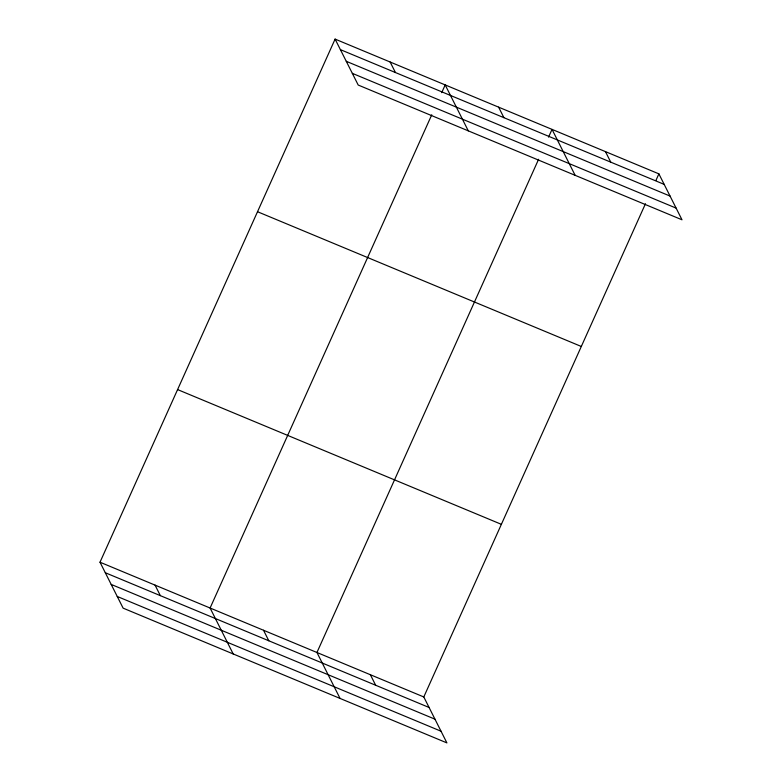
<?xml version="1.0" encoding="UTF-8"?>
<svg xmlns="http://www.w3.org/2000/svg" width="782" height="782" viewBox="0 0 782 782"><rect width="100%" height="100%" fill="white"/><g stroke="black" fill="none" stroke-linecap="round" stroke-linejoin="round"><path stroke-width="1.17" d="M100.008 562.209L423.795 696.957L446.903 742.9L123.116 608.142L100.008 562.209L335.097 39.1L658.884 173.858L681.992 219.791L358.205 85.043L335.097 39.1M431.762 114.798L210.094 608.025L233.202 653.967M441.703 92.667L445.183 84.915L468.291 130.858M538.612 159.264L316.945 652.491L340.053 698.434M548.553 137.133L552.033 129.382L575.141 175.324M423.795 696.957L645.463 203.731M655.903 180.495L658.884 173.858M340.395 49.628L664.182 184.386M346.27 61.309L670.057 196.067M352.33 73.352L676.117 208.11M257.522 211.727L581.309 346.475M177.592 389.583L501.379 524.331M105.306 572.737L429.093 707.485M111.181 584.418L434.968 719.176M117.241 596.461L441.019 731.219M605.463 151.62L610.752 162.148M498.613 107.154L503.911 117.681M390.14 62.013L395.438 72.54M370.375 674.729L375.663 685.257M263.524 630.263L268.812 640.79M155.051 585.112L160.349 595.64"/></g></svg>
